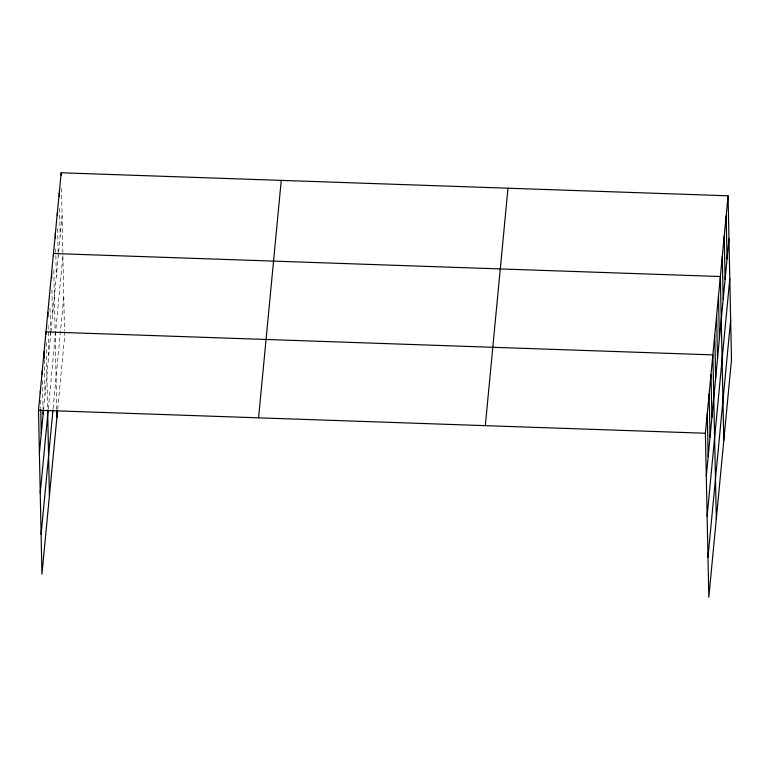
<?xml version="1.0" encoding="UTF-8"?>
<svg xmlns="http://www.w3.org/2000/svg" width="770" height="770" viewBox="0 0 770 770"><rect width="100%" height="100%" fill="white"/><g stroke="black" fill="none" stroke-linecap="round" stroke-linejoin="round"><path stroke-width="0.58" stroke-dasharray="3.85 2.89" d="M43.582 409.438L50.849 333.381M50.955 332.226L62.072 215.773M48.269 409.024L62.909 255.698M53.091 408.678L63.775 296.825M57.692 409.178L64.613 336.75L64.507 332.053M61.504 188.313L64.487 330.879M59.569 208.497L60.147 235.957M57.644 228.68L58.222 256.141M55.719 248.864L56.297 276.324M53.813 270.241L55.074 330.561M55.103 331.735L56.73 409.265M51.946 289.828L52.495 316.095M50.05 308.221L50.502 329.714M50.522 330.908L50.628 335.681M48.125 325.421L48.751 355.278M46.21 342.631L47.596 408.918M44.285 359.831L45.016 394.452M42.437 380.611L43.043 409.265M40.569 400.198L40.743 408.562"/><path stroke-width="1.16" d="M57.577 410.362L41.936 574.199L38.5 410.237L61.177 172.788L728.064 195.801L731.5 359.763L708.824 597.212L705.387 433.25L728.064 195.801M39.405 453.222L43.476 410.583M40.233 493.147L48.163 410.179M41.099 534.284L52.986 409.833M258.576 417.831L281.252 180.382M485.321 425.656L507.988 188.207M706.292 476.226L728.969 238.777M707.13 516.15L729.806 278.702M707.986 557.288L730.663 319.839M38.5 410.237L705.387 433.25M726.139 215.975L727.034 258.961M724.214 236.159L725.109 279.144M722.279 256.343L723.184 299.328M723.79 440.498L720.354 276.526L53.467 253.522L53.515 255.91M718.487 296.123L719.382 339.098M716.62 315.71L717.515 358.695M714.743 335.297L715.648 378.282M716.312 518.855L712.876 354.883L45.979 331.88L46.036 334.267M710.999 374.48L711.904 417.465M709.131 394.067L710.036 437.052M707.264 413.654L708.159 456.639M61.177 172.788L61.225 175.175M59.252 192.972L59.319 196.552M57.317 213.155L57.365 215.542M55.392 233.339L55.488 238.113M56.749 410.439L56.903 417.484M51.59 273.109L51.696 277.893M47.855 312.293L47.952 317.067M47.624 410.092L49.415 495.841M44.111 351.467L44.265 358.637M42.244 371.063L42.312 374.644M43.062 410.458L43.139 414.048M40.367 390.65L40.425 393.037M40.772 409.756L41.272 433.635"/></g></svg>
